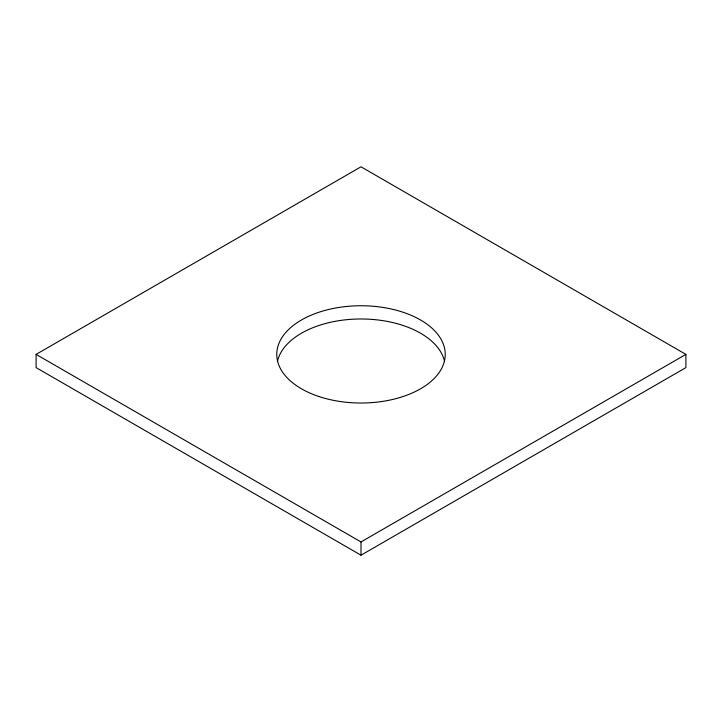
<?xml version="1.0" encoding="UTF-8"?>
<svg xmlns="http://www.w3.org/2000/svg" width="722" height="722" viewBox="0 0 722 722"><rect width="100%" height="100%" fill="white"/><g stroke="black" fill="none" stroke-linecap="round" stroke-linejoin="round"><path stroke-width="1.08" d="M36.1 354.385L361 166.8L685.9 354.385L685.9 367.615L361 555.2L36.1 367.615L36.1 354.385L361 541.96L685.9 354.385M361 541.96L361 555.2M277.41 361.605A84.239 48.636 0 0 1 361 318.98A84.239 48.636 0 0 1 444.59 361.605M318.88 396.504A84.239 48.636 0 0 0 445.239 354.385A84.239 48.636 0 0 0 318.88 312.265A84.239 48.636 0 0 0 318.88 396.504"/></g></svg>
